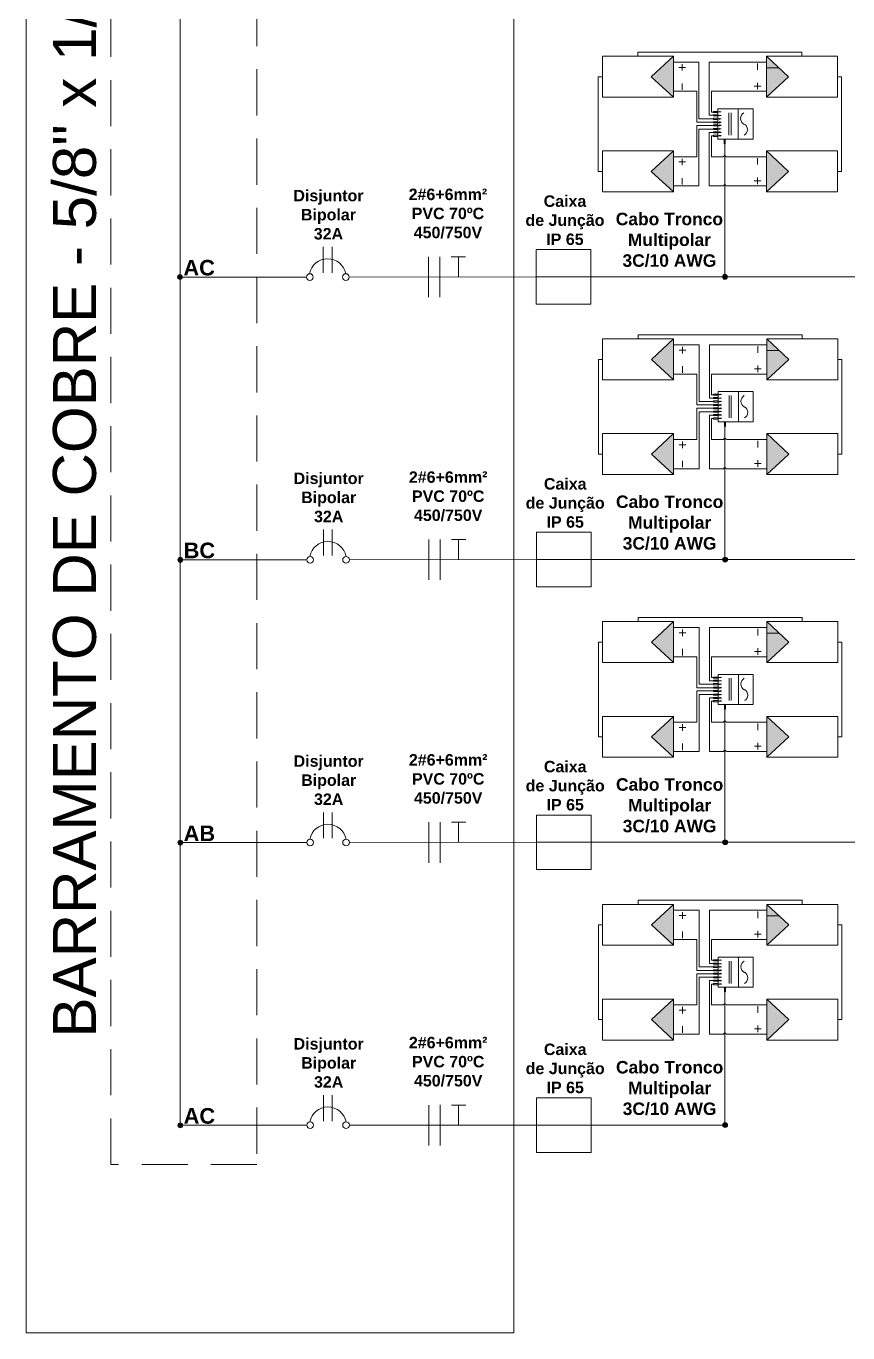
# Model space of a CAD drawing. Header units: millimetres. Extents: x 3949 to 5857, y -2081 to -943.
# Drawn here: x 5318.8 to 5352.8, y -1982.6 to -1928.6 of the extents above; entities that cross this region are included whole.
import ezdxf

# ---------------------------------------------------------------- set-up
doc = ezdxf.new("R2010")
doc.units = ezdxf.units.MM
doc.linetypes.add('DASHED2', pattern=[9.525, 6.35, -3.175])
doc.layers.add('DESENHO', color=7, linetype='Continuous', lineweight=0)
doc.styles.add('Annotative', font='arial.ttf')
doc.styles.add('PDF Arial', font='arial.ttf')
doc.styles.get("Standard").update_dxf_attribs({"font": 'arial.ttf'})

msp = doc.modelspace()

# ---------------------------------------------------------------- hatches: boundary and pattern name
at = {"layer": 'DESENHO', "lineweight": 0}
h = msp.add_hatch(color=7, dxfattribs=at)
h.dxf.hatch_style = 1
h.paths.add_polyline_path([(5344.644, -1930.724), (5345.559, -1931.568), (5345.559, -1929.879)])
h = msp.add_hatch(dxfattribs=at)
h.set_pattern_fill('ANGLE', scale=1.5, angle=180)
h.set_pattern_definition([(180, (9997.844, 877.607), (-4e-15, -10.4775), [7.62, -2.8575]), (270, (9997.844, 877.607), (10.4775, -4e-15), [7.62, -2.8575])])
h.paths.add_polyline_path([(5349.402, -1929.879), (5349.402, -1931.568), (5350.317, -1930.724)])
h = msp.add_hatch(color=7, dxfattribs=at)
h.dxf.hatch_style = 1
h.paths.add_polyline_path([(5350.317, -1930.724), (5349.402, -1929.879), (5349.402, -1931.568)])
h = msp.add_hatch(color=7, dxfattribs=at)
h.dxf.hatch_style = 1
h.paths.add_polyline_path([(5344.644, -1934.633), (5345.559, -1933.788), (5345.559, -1935.477)])
h = msp.add_hatch(color=7, dxfattribs=at)
h.dxf.hatch_style = 1
h.paths.add_polyline_path([(5350.317, -1934.633), (5349.402, -1935.477), (5349.402, -1933.788)])
h = msp.add_hatch(color=5, dxfattribs=at)
h.dxf.hatch_style = 1
h.paths.add_polyline_path([(5325.28, -1938.998, 1), (5325.081, -1938.998, 1)])
h = msp.add_hatch(color=5, dxfattribs=at)
h.dxf.hatch_style = 1
h.paths.add_polyline_path([(5347.786, -1938.987, 1), (5347.588, -1938.987, 1)])
h = msp.add_hatch(color=7, dxfattribs=at)
h.dxf.hatch_style = 1
h.paths.add_polyline_path([(5344.654, -1942.395), (5345.569, -1943.24), (5345.569, -1941.551)])
h = msp.add_hatch(dxfattribs=at)
h.set_pattern_fill('ANGLE', scale=1.5, angle=180)
h.set_pattern_definition([(180, (9997.854, 865.935), (-4e-15, -10.4775), [7.62, -2.8575]), (270, (9997.854, 865.935), (10.4775, -4e-15), [7.62, -2.8575])])
h.paths.add_polyline_path([(5349.412, -1941.551), (5349.412, -1943.24), (5350.328, -1942.395)])
h = msp.add_hatch(color=7, dxfattribs=at)
h.dxf.hatch_style = 1
h.paths.add_polyline_path([(5350.328, -1942.395), (5349.412, -1941.551), (5349.412, -1943.24)])
h = msp.add_hatch(color=7, dxfattribs=at)
h.dxf.hatch_style = 1
h.paths.add_polyline_path([(5344.654, -1946.304), (5345.569, -1945.459), (5345.569, -1947.149)])
h = msp.add_hatch(color=7, dxfattribs=at)
h.dxf.hatch_style = 1
h.paths.add_polyline_path([(5350.328, -1946.304), (5349.412, -1947.149), (5349.412, -1945.459)])
h = msp.add_hatch(color=5, dxfattribs=at)
h.dxf.hatch_style = 1
h.paths.add_polyline_path([(5325.29, -1950.67, 1), (5325.091, -1950.67, 1)])
h = msp.add_hatch(color=5, dxfattribs=at)
h.dxf.hatch_style = 1
h.paths.add_polyline_path([(5347.797, -1950.659, 1), (5347.598, -1950.659, 1)])
h = msp.add_hatch(color=7, dxfattribs=at)
h.dxf.hatch_style = 1
h.paths.add_polyline_path([(5344.654, -1954.067), (5345.569, -1954.912), (5345.569, -1953.222)])
h = msp.add_hatch(dxfattribs=at)
h.set_pattern_fill('ANGLE', scale=1.5, angle=180)
h.set_pattern_definition([(180, (9997.854, 854.264), (-4e-15, -10.4775), [7.62, -2.8575]), (270, (9997.854, 854.264), (10.4775, -4e-15), [7.62, -2.8575])])
h.paths.add_polyline_path([(5349.412, -1953.222), (5349.412, -1954.912), (5350.328, -1954.067)])
h = msp.add_hatch(color=7, dxfattribs=at)
h.dxf.hatch_style = 1
h.paths.add_polyline_path([(5350.328, -1954.067), (5349.412, -1953.222), (5349.412, -1954.912)])
h = msp.add_hatch(color=7, dxfattribs=at)
h.dxf.hatch_style = 1
h.paths.add_polyline_path([(5344.654, -1957.976), (5345.569, -1957.131), (5345.569, -1958.821)])
h = msp.add_hatch(color=7, dxfattribs=at)
h.dxf.hatch_style = 1
h.paths.add_polyline_path([(5350.328, -1957.976), (5349.412, -1958.821), (5349.412, -1957.131)])
h = msp.add_hatch(color=5, dxfattribs=at)
h.dxf.hatch_style = 1
h.paths.add_polyline_path([(5325.29, -1962.342, 1), (5325.091, -1962.342, 1)])
h = msp.add_hatch(color=5, dxfattribs=at)
h.dxf.hatch_style = 1
h.paths.add_polyline_path([(5347.797, -1962.33, 1), (5347.598, -1962.33, 1)])
h = msp.add_hatch(color=7, dxfattribs=at)
h.dxf.hatch_style = 1
h.paths.add_polyline_path([(5344.654, -1965.739), (5345.569, -1966.583), (5345.569, -1964.894)])
h = msp.add_hatch(dxfattribs=at)
h.set_pattern_fill('ANGLE', scale=1.5, angle=180)
h.set_pattern_definition([(180, (9997.854, 842.592), (-4e-15, -10.4775), [7.62, -2.8575]), (270, (9997.854, 842.592), (10.4775, -4e-15), [7.62, -2.8575])])
h.paths.add_polyline_path([(5349.412, -1964.894), (5349.412, -1966.583), (5350.328, -1965.739)])
h = msp.add_hatch(color=7, dxfattribs=at)
h.dxf.hatch_style = 1
h.paths.add_polyline_path([(5350.328, -1965.739), (5349.412, -1964.894), (5349.412, -1966.583)])
h = msp.add_hatch(color=7, dxfattribs=at)
h.dxf.hatch_style = 1
h.paths.add_polyline_path([(5344.654, -1969.648), (5345.569, -1968.803), (5345.569, -1970.492)])
h = msp.add_hatch(color=7, dxfattribs=at)
h.dxf.hatch_style = 1
h.paths.add_polyline_path([(5350.328, -1969.648), (5349.412, -1970.492), (5349.412, -1968.803)])
h = msp.add_hatch(color=5, dxfattribs=at)
h.dxf.hatch_style = 1
h.paths.add_polyline_path([(5325.29, -1974.013, 1), (5325.091, -1974.013, 1)])
h = msp.add_hatch(color=5, dxfattribs=at)
h.dxf.hatch_style = 1
h.paths.add_polyline_path([(5347.797, -1974.002, 1), (5347.598, -1974.002, 1)])

# ---------------------------------------------------------------- linework, layer by layer
at = {"layer": 'DESENHO', "color": 30, "true_color": 0xf26722}
msp.add_line((5325.18, -1908.292), (5325.191, -1974.013), dxfattribs=at)
at = {"layer": 'DESENHO', "color": 3, "lineweight": 0}
for p, q in [((5350.869, -1929.707), (5344.092, -1929.707)), ((5344.092, -1929.707), (5344.092, -1929.879)), ((5350.869, -1929.879), (5350.869, -1929.707)), ((5342.626, -1930.724), (5342.454, -1930.724)), ((5342.454, -1930.724), (5342.454, -1934.633)), ((5352.507, -1930.724), (5352.335, -1930.724)), ((5352.507, -1934.633), (5352.507, -1930.724)), ((5342.454, -1934.633), (5342.626, -1934.633)), ((5352.335, -1934.633), (5352.507, -1934.633)), ((5350.879, -1941.379), (5344.103, -1941.379)), ((5344.103, -1941.379), (5344.103, -1941.551)), ((5350.879, -1941.551), (5350.879, -1941.379)), ((5342.636, -1942.395), (5342.464, -1942.395)), ((5342.464, -1942.395), (5342.464, -1946.304)), ((5352.517, -1942.395), (5352.346, -1942.395)), ((5352.517, -1946.304), (5352.517, -1942.395)), ((5342.464, -1946.304), (5342.636, -1946.304)), ((5352.346, -1946.304), (5352.517, -1946.304)), ((5350.879, -1953.051), (5344.103, -1953.051)), ((5344.103, -1953.051), (5344.103, -1953.222)), ((5350.879, -1953.222), (5350.879, -1953.051)), ((5342.636, -1954.067), (5342.464, -1954.067)), ((5342.464, -1954.067), (5342.464, -1957.976)), ((5352.517, -1954.067), (5352.346, -1954.067)), ((5352.517, -1957.976), (5352.517, -1954.067)), ((5342.464, -1957.976), (5342.636, -1957.976)), ((5352.346, -1957.976), (5352.517, -1957.976)), ((5350.879, -1964.722), (5344.103, -1964.722)), ((5344.103, -1964.722), (5344.103, -1964.894)), ((5350.879, -1964.894), (5350.879, -1964.722)), ((5342.636, -1965.739), (5342.464, -1965.739)), ((5342.464, -1965.739), (5342.464, -1969.648)), ((5352.517, -1965.739), (5352.346, -1965.739)), ((5352.517, -1969.648), (5352.517, -1965.739)), ((5342.464, -1969.648), (5342.636, -1969.648)), ((5352.346, -1969.648), (5352.517, -1969.648))]:
    msp.add_line(p, q, dxfattribs=at)
at = {"layer": 'DESENHO', "color": 7, "lineweight": 0}
for p, q in [((5349.402, -1930.702), (5349.402, -1929.877)), ((5345.559, -1930.745), (5345.559, -1931.571)), ((5345.559, -1934.611), (5345.559, -1933.786)), ((5349.402, -1934.654), (5349.402, -1935.479)), ((5349.412, -1942.374), (5349.412, -1941.549)), ((5345.569, -1942.417), (5345.569, -1943.242)), ((5345.569, -1946.283), (5345.569, -1945.457)), ((5349.412, -1946.326), (5349.412, -1947.151)), ((5349.412, -1954.046), (5349.412, -1953.22)), ((5345.569, -1954.088), (5345.569, -1954.914)), ((5345.569, -1957.955), (5345.569, -1957.129)), ((5349.412, -1957.997), (5349.412, -1958.823)), ((5349.412, -1965.717), (5349.412, -1964.892)), ((5345.569, -1965.76), (5345.569, -1966.586)), ((5345.569, -1969.626), (5345.569, -1968.801)), ((5349.412, -1969.669), (5349.412, -1970.494))]:
    msp.add_line(p, q, dxfattribs=at)
at = {"layer": 'DESENHO', "color": 5, "lineweight": 0}
for p, q in [((5345.559, -1930.12), (5346.614, -1930.12)), ((5346.614, -1930.12), (5346.614, -1932.462)), ((5347.034, -1932.319), (5347.034, -1930.12)), ((5347.034, -1930.12), (5349.402, -1930.12)), ((5346.52, -1931.327), (5345.559, -1931.327)), ((5346.52, -1932.604), (5346.52, -1931.327)), ((5349.402, -1931.327), (5347.129, -1931.327)), ((5347.129, -1931.327), (5347.129, -1932.184)), ((5347.129, -1932.184), (5347.21, -1932.184)), ((5347.21, -1932.604), (5346.52, -1932.604)), ((5347.21, -1932.739), (5346.52, -1932.739)), ((5346.52, -1932.739), (5346.52, -1934.029)), ((5346.614, -1932.462), (5347.21, -1932.462)), ((5347.21, -1932.319), (5347.034, -1932.319)), ((5346.614, -1932.888), (5347.21, -1932.888)), ((5346.614, -1935.236), (5346.614, -1932.888)), ((5347.21, -1933.023), (5347.034, -1933.023)), ((5347.034, -1933.023), (5347.034, -1935.236)), ((5347.129, -1934.029), (5347.129, -1933.165)), ((5347.129, -1933.165), (5347.21, -1933.165)), ((5347.677, -1933.49), (5347.677, -1938.987)), ((5346.52, -1934.029), (5345.559, -1934.029)), ((5347.623, -1934.029), (5347.129, -1934.029)), ((5349.402, -1934.029), (5347.731, -1934.029)), ((5345.559, -1935.236), (5346.614, -1935.236)), ((5347.034, -1935.236), (5347.623, -1935.236)), ((5347.731, -1935.236), (5349.402, -1935.236)), ((5325.18, -1938.998), (5330.403, -1938.996)), ((5332.163, -1938.994), (5339.895, -1938.988)), ((5339.905, -1938.987), (5347.588, -1938.987)), ((5347.588, -1938.987), (5368.432, -1938.987)), ((5345.569, -1941.792), (5346.625, -1941.792)), ((5346.625, -1941.792), (5346.625, -1944.133)), ((5347.044, -1943.991), (5347.044, -1941.792)), ((5347.044, -1941.792), (5349.412, -1941.792)), ((5346.53, -1942.999), (5345.569, -1942.999)), ((5346.53, -1944.275), (5346.53, -1942.999)), ((5349.412, -1942.999), (5347.139, -1942.999)), ((5347.139, -1942.999), (5347.139, -1943.856)), ((5347.22, -1943.991), (5347.044, -1943.991)), ((5347.139, -1943.856), (5347.22, -1943.856)), ((5347.22, -1944.275), (5346.53, -1944.275)), ((5347.22, -1944.411), (5346.53, -1944.411)), ((5346.53, -1944.411), (5346.53, -1945.701)), ((5346.625, -1944.133), (5347.22, -1944.133)), ((5346.625, -1944.56), (5347.22, -1944.56)), ((5346.625, -1946.907), (5346.625, -1944.56)), ((5347.22, -1944.695), (5347.044, -1944.695)), ((5347.044, -1944.695), (5347.044, -1946.907)), ((5347.139, -1945.701), (5347.139, -1944.837)), ((5347.139, -1944.837), (5347.22, -1944.837)), ((5347.687, -1945.162), (5347.687, -1950.659)), ((5346.53, -1945.701), (5345.569, -1945.701)), ((5347.633, -1945.701), (5347.139, -1945.701)), ((5349.412, -1945.701), (5347.741, -1945.701)), ((5345.569, -1946.907), (5346.625, -1946.907)), ((5347.044, -1946.907), (5347.633, -1946.907)), ((5347.741, -1946.907), (5349.412, -1946.907)), ((5325.191, -1950.67), (5330.413, -1950.668)), ((5332.173, -1950.666), (5339.905, -1950.659)), ((5339.916, -1950.659), (5347.598, -1950.659)), ((5347.598, -1950.659), (5368.442, -1950.659)), ((5345.569, -1953.464), (5346.625, -1953.464)), ((5346.625, -1953.464), (5346.625, -1955.805)), ((5347.044, -1955.663), (5347.044, -1953.464)), ((5347.044, -1953.464), (5349.412, -1953.464)), ((5346.53, -1954.67), (5345.569, -1954.67)), ((5346.53, -1955.947), (5346.53, -1954.67)), ((5349.412, -1954.67), (5347.139, -1954.67)), ((5347.139, -1954.67), (5347.139, -1955.528)), ((5347.22, -1955.947), (5346.53, -1955.947)), ((5346.625, -1955.805), (5347.22, -1955.805)), ((5347.22, -1955.663), (5347.044, -1955.663)), ((5347.139, -1955.528), (5347.22, -1955.528)), ((5347.22, -1956.082), (5346.53, -1956.082)), ((5346.53, -1956.082), (5346.53, -1957.373)), ((5346.625, -1956.231), (5347.22, -1956.231)), ((5346.625, -1958.579), (5346.625, -1956.231)), ((5347.22, -1956.367), (5347.044, -1956.367)), ((5347.044, -1956.367), (5347.044, -1958.579)), ((5347.139, -1957.373), (5347.139, -1956.509)), ((5347.139, -1956.509), (5347.22, -1956.509)), ((5347.687, -1956.833), (5347.687, -1962.33)), ((5346.53, -1957.373), (5345.569, -1957.373)), ((5347.633, -1957.373), (5347.139, -1957.373)), ((5349.412, -1957.373), (5347.741, -1957.373)), ((5345.569, -1958.579), (5346.625, -1958.579)), ((5347.044, -1958.579), (5347.633, -1958.579)), ((5347.741, -1958.579), (5349.412, -1958.579)), ((5325.191, -1962.342), (5330.413, -1962.339)), ((5332.173, -1962.338), (5339.905, -1962.331)), ((5339.916, -1962.33), (5347.598, -1962.33)), ((5347.598, -1962.33), (5368.442, -1962.33)), ((5345.569, -1965.135), (5346.625, -1965.135)), ((5346.625, -1965.135), (5346.625, -1967.477)), ((5347.044, -1967.335), (5347.044, -1965.135)), ((5347.044, -1965.135), (5349.412, -1965.135)), ((5346.53, -1966.342), (5345.569, -1966.342)), ((5346.53, -1967.619), (5346.53, -1966.342)), ((5349.412, -1966.342), (5347.139, -1966.342)), ((5347.139, -1966.342), (5347.139, -1967.199)), ((5347.139, -1967.199), (5347.22, -1967.199)), ((5347.22, -1967.619), (5346.53, -1967.619)), ((5347.22, -1967.754), (5346.53, -1967.754)), ((5346.53, -1967.754), (5346.53, -1969.044)), ((5346.625, -1967.477), (5347.22, -1967.477)), ((5347.22, -1967.335), (5347.044, -1967.335)), ((5346.625, -1967.903), (5347.22, -1967.903)), ((5346.625, -1970.251), (5346.625, -1967.903)), ((5347.22, -1968.038), (5347.044, -1968.038)), ((5347.044, -1968.038), (5347.044, -1970.251)), ((5347.139, -1969.044), (5347.139, -1968.18)), ((5347.139, -1968.18), (5347.22, -1968.18)), ((5347.687, -1968.505), (5347.687, -1974.002)), ((5346.53, -1969.044), (5345.569, -1969.044)), ((5347.633, -1969.044), (5347.139, -1969.044)), ((5349.412, -1969.044), (5347.741, -1969.044)), ((5345.569, -1970.251), (5346.625, -1970.251)), ((5347.044, -1970.251), (5347.633, -1970.251)), ((5347.741, -1970.251), (5349.412, -1970.251)), ((5325.191, -1974.013), (5330.413, -1974.011)), ((5332.173, -1974.009), (5339.905, -1974.003)), ((5339.916, -1974.002), (5347.598, -1974.002)), ((5347.598, -1974.002), (5347.797, -1974.002))]:
    msp.add_line(p, q, dxfattribs=at)
at = {"layer": 'DESENHO', "lineweight": 0}
for p, q in [((5335.441, -1939.829), (5335.441, -1938.16)), ((5335.915, -1939.828), (5335.915, -1938.159)), ((5336.379, -1938.16), (5336.676, -1938.16)), ((5336.676, -1938.994), (5336.676, -1938.16)), ((5336.676, -1938.16), (5336.973, -1938.16)), ((5335.451, -1951.5), (5335.451, -1949.832)), ((5335.926, -1951.5), (5335.926, -1949.831)), ((5336.39, -1949.832), (5336.686, -1949.832)), ((5336.686, -1950.666), (5336.686, -1949.832)), ((5336.686, -1949.832), (5336.983, -1949.832)), ((5335.451, -1963.172), (5335.451, -1961.503)), ((5335.926, -1963.171), (5335.926, -1961.502)), ((5336.39, -1961.503), (5336.686, -1961.503)), ((5336.686, -1962.338), (5336.686, -1961.503)), ((5336.686, -1961.503), (5336.983, -1961.503)), ((5335.451, -1974.844), (5335.451, -1973.175)), ((5335.926, -1974.843), (5335.926, -1973.174)), ((5336.39, -1973.175), (5336.686, -1973.175)), ((5336.686, -1974.009), (5336.686, -1973.175)), ((5336.686, -1973.175), (5336.983, -1973.175))]:
    msp.add_line(p, q, dxfattribs=at)
for points in [[(5338.962, -1982.581), (5318.821, -1982.581), (5318.821, -1905.76), (5338.962, -1905.76)], [(5342.626, -1929.879), (5345.559, -1929.879), (5345.559, -1931.568), (5342.626, -1931.568)], [(5352.335, -1931.568), (5349.402, -1931.568), (5349.402, -1929.879), (5352.335, -1929.879)], [(5342.626, -1935.477), (5345.559, -1935.477), (5345.559, -1933.788), (5342.626, -1933.788)], [(5352.335, -1933.788), (5349.402, -1933.788), (5349.402, -1935.477), (5352.335, -1935.477)], [(5339.895, -1937.86), (5342.15, -1937.86), (5342.15, -1940.115), (5339.895, -1940.115)], [(5342.636, -1941.551), (5345.569, -1941.551), (5345.569, -1943.24), (5342.636, -1943.24)], [(5352.346, -1943.24), (5349.412, -1943.24), (5349.412, -1941.551), (5352.346, -1941.551)], [(5342.636, -1947.149), (5345.569, -1947.149), (5345.569, -1945.459), (5342.636, -1945.459)], [(5352.346, -1945.459), (5349.412, -1945.459), (5349.412, -1947.149), (5352.346, -1947.149)], [(5339.905, -1949.531), (5342.16, -1949.531), (5342.16, -1951.786), (5339.905, -1951.786)], [(5342.636, -1953.222), (5345.569, -1953.222), (5345.569, -1954.912), (5342.636, -1954.912)], [(5352.346, -1954.912), (5349.412, -1954.912), (5349.412, -1953.222), (5352.346, -1953.222)], [(5342.636, -1958.821), (5345.569, -1958.821), (5345.569, -1957.131), (5342.636, -1957.131)], [(5352.346, -1957.131), (5349.412, -1957.131), (5349.412, -1958.821), (5352.346, -1958.821)], [(5339.905, -1961.203), (5342.16, -1961.203), (5342.16, -1963.458), (5339.905, -1963.458)], [(5342.636, -1964.894), (5345.569, -1964.894), (5345.569, -1966.583), (5342.636, -1966.583)], [(5352.346, -1966.583), (5349.412, -1966.583), (5349.412, -1964.894), (5352.346, -1964.894)], [(5342.636, -1970.492), (5345.569, -1970.492), (5345.569, -1968.803), (5342.636, -1968.803)], [(5352.346, -1968.803), (5349.412, -1968.803), (5349.412, -1970.492), (5352.346, -1970.492)], [(5339.905, -1972.875), (5342.16, -1972.875), (5342.16, -1975.13), (5339.905, -1975.13)]]:
    msp.add_lwpolyline(points, close=True, dxfattribs=at)
at = {"layer": 'DESENHO', "color": 30, "linetype": 'DASHED2', "ltscale": 0.3, "true_color": 0xf26722}
msp.add_lwpolyline([(5322.324, -1913.275), (5328.357, -1913.275), (5328.357, -1975.632), (5322.324, -1975.632)], close=True, dxfattribs=at)
at = {"layer": 'DESENHO', "color": 18, "lineweight": 0, "true_color": 0x000000}
for points in [[(5345.559, -1929.879), (5344.644, -1930.724), (5345.559, -1931.568)], [(5349.402, -1931.568), (5350.317, -1930.724), (5349.402, -1929.879)], [(5345.559, -1935.477), (5344.644, -1934.633), (5345.559, -1933.788)], [(5349.402, -1933.788), (5350.317, -1934.633), (5349.402, -1935.477)], [(5345.569, -1941.551), (5344.654, -1942.395), (5345.569, -1943.24)], [(5349.412, -1943.24), (5350.328, -1942.395), (5349.412, -1941.551)], [(5345.569, -1947.149), (5344.654, -1946.304), (5345.569, -1945.459)], [(5349.412, -1945.459), (5350.328, -1946.304), (5349.412, -1947.149)], [(5345.569, -1953.222), (5344.654, -1954.067), (5345.569, -1954.912)], [(5349.412, -1954.912), (5350.328, -1954.067), (5349.412, -1953.222)], [(5345.569, -1958.821), (5344.654, -1957.976), (5345.569, -1957.131)], [(5349.412, -1957.131), (5350.328, -1957.976), (5349.412, -1958.821)], [(5345.569, -1964.894), (5344.654, -1965.739), (5345.569, -1966.583)], [(5349.412, -1966.583), (5350.328, -1965.739), (5349.412, -1964.894)], [(5345.569, -1970.492), (5344.654, -1969.648), (5345.569, -1968.803)], [(5349.412, -1968.803), (5350.328, -1969.648), (5349.412, -1970.492)]]:
    msp.add_lwpolyline(points, dxfattribs=at)
at = {"layer": 'DESENHO', "color": 7, "lineweight": 0}
for points in [[(5346.06, -1930.339), (5345.789, -1930.339)], [(5345.924, -1930.204), (5345.924, -1930.474)], [(5349.037, -1930.447), (5349.037, -1930.177)], [(5345.924, -1931.002), (5345.924, -1931.273)], [(5348.901, -1931.11), (5349.172, -1931.11)], [(5349.037, -1931.246), (5349.037, -1930.975)], [(5347.467, -1932.191), (5347.467, -1932.164), (5347.48, -1932.177), (5347.453, -1932.177), (5347.426, -1932.177)], [(5347.44, -1932.164), (5347.44, -1932.191)], [(5347.508, -1932.191), (5347.508, -1932.164), (5347.494, -1932.191), (5347.494, -1932.164)], [(5347.521, -1932.164), (5347.521, -1932.191)], [(5347.846, -1932.218), (5347.846, -1933.138)], [(5347.941, -1932.218), (5347.941, -1933.138)], [(5348.238, -1933.301), (5348.238, -1932.056)], [(5347.467, -1932.34), (5347.467, -1932.313), (5347.48, -1932.326), (5347.453, -1932.326), (5347.426, -1932.326)], [(5347.453, -1932.462), (5347.426, -1932.462)], [(5347.453, -1932.61), (5347.426, -1932.61)], [(5347.453, -1932.746), (5347.426, -1932.746)], [(5347.44, -1932.448), (5347.44, -1932.475)], [(5347.44, -1932.732), (5347.44, -1932.759)], [(5347.48, -1932.448), (5347.467, -1932.448), (5347.467, -1932.462), (5347.453, -1932.462), (5347.467, -1932.475), (5347.48, -1932.475)], [(5347.48, -1932.583), (5347.467, -1932.583), (5347.467, -1932.597), (5347.453, -1932.61), (5347.467, -1932.624), (5347.48, -1932.624), (5347.48, -1932.61)], [(5347.48, -1932.732), (5347.467, -1932.719), (5347.467, -1932.732), (5347.467, -1932.746), (5347.48, -1932.759), (5347.453, -1932.759)], [(5347.508, -1932.34), (5347.508, -1932.313), (5347.494, -1932.34), (5347.494, -1932.313)], [(5347.508, -1932.475), (5347.508, -1932.448), (5347.494, -1932.475), (5347.494, -1932.448)], [(5347.508, -1932.624), (5347.508, -1932.583), (5347.494, -1932.624), (5347.494, -1932.583)], [(5347.508, -1932.759), (5347.508, -1932.719), (5347.494, -1932.759), (5347.494, -1932.719)], [(5347.521, -1932.313), (5347.521, -1932.34)], [(5347.521, -1932.448), (5347.521, -1932.475)], [(5347.521, -1932.583), (5347.521, -1932.624)], [(5347.521, -1932.719), (5347.521, -1932.759)], [(5347.453, -1932.881), (5347.426, -1932.881)], [(5347.453, -1933.03), (5347.426, -1933.03)], [(5347.453, -1933.165), (5347.426, -1933.165)], [(5347.44, -1933.003), (5347.44, -1933.043)], [(5347.48, -1932.868), (5347.467, -1932.868), (5347.467, -1932.881), (5347.48, -1932.895), (5347.453, -1932.895)], [(5347.48, -1933.003), (5347.467, -1933.003), (5347.467, -1933.043)], [(5347.48, -1933.152), (5347.467, -1933.152), (5347.467, -1933.138), (5347.467, -1933.179)], [(5347.508, -1932.895), (5347.508, -1932.868), (5347.494, -1932.895), (5347.494, -1932.868)], [(5347.508, -1933.043), (5347.508, -1933.003), (5347.494, -1933.043), (5347.494, -1933.003)], [(5347.508, -1933.179), (5347.508, -1933.138), (5347.494, -1933.179), (5347.494, -1933.138)], [(5347.521, -1932.868), (5347.521, -1932.895)], [(5347.521, -1933.003), (5347.521, -1933.043)], [(5347.521, -1933.138), (5347.521, -1933.179)], [(5346.06, -1934.246), (5345.789, -1934.246)], [(5345.924, -1934.11), (5345.924, -1934.381)], [(5349.037, -1934.356), (5349.037, -1934.085)], [(5345.924, -1934.909), (5345.924, -1935.18)], [(5349.037, -1935.155), (5349.037, -1934.884)], [(5331.096, -1937.751), (5331.096, -1938.821)], [(5331.458, -1937.751), (5331.458, -1938.821)], [(5345.935, -1941.875), (5345.935, -1942.146)], [(5349.047, -1942.119), (5349.047, -1941.848)], [(5346.07, -1942.011), (5345.799, -1942.011)], [(5345.935, -1942.674), (5345.935, -1942.944)], [(5348.912, -1942.782), (5349.182, -1942.782)], [(5349.047, -1942.917), (5349.047, -1942.647)], [(5347.477, -1943.863), (5347.477, -1943.836), (5347.491, -1943.849), (5347.464, -1943.849), (5347.437, -1943.849)], [(5347.477, -1944.011), (5347.477, -1943.984), (5347.491, -1943.998), (5347.464, -1943.998), (5347.437, -1943.998)], [(5347.45, -1943.836), (5347.45, -1943.863)], [(5347.518, -1943.863), (5347.518, -1943.836), (5347.504, -1943.863), (5347.504, -1943.836)], [(5347.518, -1944.011), (5347.518, -1943.984), (5347.504, -1944.011), (5347.504, -1943.984)], [(5347.531, -1943.836), (5347.531, -1943.863)], [(5347.531, -1943.984), (5347.531, -1944.011)], [(5347.856, -1943.89), (5347.856, -1944.81)], [(5347.951, -1943.89), (5347.951, -1944.81)], [(5348.249, -1944.972), (5348.249, -1943.727)], [(5347.464, -1944.133), (5347.437, -1944.133)], [(5347.464, -1944.282), (5347.437, -1944.282)], [(5347.464, -1944.417), (5347.437, -1944.417)], [(5347.464, -1944.553), (5347.437, -1944.553)], [(5347.45, -1944.12), (5347.45, -1944.147)], [(5347.45, -1944.404), (5347.45, -1944.431)], [(5347.491, -1944.12), (5347.477, -1944.12), (5347.477, -1944.133), (5347.464, -1944.133), (5347.477, -1944.147), (5347.491, -1944.147)], [(5347.491, -1944.255), (5347.477, -1944.255), (5347.477, -1944.269), (5347.464, -1944.282), (5347.477, -1944.296), (5347.491, -1944.296), (5347.491, -1944.282)], [(5347.491, -1944.404), (5347.477, -1944.39), (5347.477, -1944.404), (5347.477, -1944.417), (5347.491, -1944.431), (5347.464, -1944.431)], [(5347.491, -1944.539), (5347.477, -1944.539), (5347.477, -1944.553), (5347.491, -1944.566), (5347.464, -1944.566)], [(5347.518, -1944.147), (5347.518, -1944.12), (5347.504, -1944.147), (5347.504, -1944.12)], [(5347.518, -1944.296), (5347.518, -1944.255), (5347.504, -1944.296), (5347.504, -1944.255)], [(5347.518, -1944.431), (5347.518, -1944.39), (5347.504, -1944.431), (5347.504, -1944.39)], [(5347.518, -1944.566), (5347.518, -1944.539), (5347.504, -1944.566), (5347.504, -1944.539)], [(5347.531, -1944.12), (5347.531, -1944.147)], [(5347.531, -1944.255), (5347.531, -1944.296)], [(5347.531, -1944.39), (5347.531, -1944.431)], [(5347.531, -1944.539), (5347.531, -1944.566)], [(5347.464, -1944.702), (5347.437, -1944.702)], [(5347.464, -1944.837), (5347.437, -1944.837)], [(5347.45, -1944.675), (5347.45, -1944.715)], [(5347.491, -1944.675), (5347.477, -1944.675), (5347.477, -1944.715)], [(5347.491, -1944.823), (5347.477, -1944.823), (5347.477, -1944.81), (5347.477, -1944.85)], [(5347.518, -1944.715), (5347.518, -1944.675), (5347.504, -1944.715), (5347.504, -1944.675)], [(5347.518, -1944.85), (5347.518, -1944.81), (5347.504, -1944.85), (5347.504, -1944.81)], [(5347.531, -1944.675), (5347.531, -1944.715)], [(5347.531, -1944.81), (5347.531, -1944.85)], [(5346.07, -1945.917), (5345.799, -1945.917)], [(5345.935, -1945.782), (5345.935, -1946.053)], [(5349.047, -1946.028), (5349.047, -1945.757)], [(5345.935, -1946.581), (5345.935, -1946.851)], [(5349.047, -1946.826), (5349.047, -1946.556)], [(5331.107, -1949.422), (5331.107, -1950.493)], [(5331.469, -1949.422), (5331.469, -1950.493)], [(5346.07, -1953.682), (5345.799, -1953.682)], [(5345.935, -1953.547), (5345.935, -1953.818)], [(5349.047, -1953.791), (5349.047, -1953.52)], [(5345.935, -1954.346), (5345.935, -1954.616)], [(5349.047, -1954.589), (5349.047, -1954.318)], [(5348.912, -1954.454), (5349.182, -1954.454)], [(5348.249, -1956.644), (5348.249, -1955.399)], [(5347.477, -1955.534), (5347.477, -1955.507), (5347.491, -1955.521), (5347.464, -1955.521), (5347.437, -1955.521)], [(5347.477, -1955.683), (5347.477, -1955.656), (5347.491, -1955.67), (5347.464, -1955.67), (5347.437, -1955.67)], [(5347.464, -1955.805), (5347.437, -1955.805)], [(5347.464, -1955.954), (5347.437, -1955.954)], [(5347.45, -1955.507), (5347.45, -1955.534)], [(5347.45, -1955.791), (5347.45, -1955.818)], [(5347.491, -1955.791), (5347.477, -1955.791), (5347.477, -1955.805), (5347.464, -1955.805), (5347.477, -1955.818), (5347.491, -1955.818)], [(5347.491, -1955.927), (5347.477, -1955.927), (5347.477, -1955.94), (5347.464, -1955.954), (5347.477, -1955.967), (5347.491, -1955.967), (5347.491, -1955.954)], [(5347.518, -1955.534), (5347.518, -1955.507), (5347.504, -1955.534), (5347.504, -1955.507)], [(5347.518, -1955.683), (5347.518, -1955.656), (5347.504, -1955.683), (5347.504, -1955.656)], [(5347.518, -1955.818), (5347.518, -1955.791), (5347.504, -1955.818), (5347.504, -1955.791)], [(5347.518, -1955.967), (5347.518, -1955.927), (5347.504, -1955.967), (5347.504, -1955.927)], [(5347.531, -1955.507), (5347.531, -1955.534)], [(5347.531, -1955.656), (5347.531, -1955.683)], [(5347.531, -1955.791), (5347.531, -1955.818)], [(5347.531, -1955.927), (5347.531, -1955.967)], [(5347.856, -1955.561), (5347.856, -1956.482)], [(5347.951, -1955.561), (5347.951, -1956.482)], [(5347.464, -1956.089), (5347.437, -1956.089)], [(5347.464, -1956.224), (5347.437, -1956.224)], [(5347.464, -1956.373), (5347.437, -1956.373)], [(5347.464, -1956.509), (5347.437, -1956.509)], [(5347.45, -1956.076), (5347.45, -1956.103)], [(5347.45, -1956.346), (5347.45, -1956.387)], [(5347.491, -1956.076), (5347.477, -1956.062), (5347.477, -1956.076), (5347.477, -1956.089), (5347.491, -1956.103), (5347.464, -1956.103)], [(5347.491, -1956.211), (5347.477, -1956.211), (5347.477, -1956.224), (5347.491, -1956.238), (5347.464, -1956.238)], [(5347.491, -1956.346), (5347.477, -1956.346), (5347.477, -1956.387)], [(5347.491, -1956.495), (5347.477, -1956.495), (5347.477, -1956.482), (5347.477, -1956.522)], [(5347.518, -1956.103), (5347.518, -1956.062), (5347.504, -1956.103), (5347.504, -1956.062)], [(5347.518, -1956.238), (5347.518, -1956.211), (5347.504, -1956.238), (5347.504, -1956.211)], [(5347.518, -1956.387), (5347.518, -1956.346), (5347.504, -1956.387), (5347.504, -1956.346)], [(5347.518, -1956.522), (5347.518, -1956.482), (5347.504, -1956.522), (5347.504, -1956.482)], [(5347.531, -1956.062), (5347.531, -1956.103)], [(5347.531, -1956.211), (5347.531, -1956.238)], [(5347.531, -1956.346), (5347.531, -1956.387)], [(5347.531, -1956.482), (5347.531, -1956.522)], [(5345.935, -1957.454), (5345.935, -1957.724)], [(5349.047, -1957.7), (5349.047, -1957.429)], [(5346.07, -1957.589), (5345.799, -1957.589)], [(5345.935, -1958.252), (5345.935, -1958.523)], [(5349.047, -1958.498), (5349.047, -1958.227)], [(5331.107, -1961.094), (5331.107, -1962.164)], [(5331.469, -1961.094), (5331.469, -1962.164)], [(5346.07, -1965.354), (5345.799, -1965.354)], [(5345.935, -1965.219), (5345.935, -1965.489)], [(5349.047, -1965.462), (5349.047, -1965.192)], [(5345.935, -1966.017), (5345.935, -1966.288)], [(5348.912, -1966.125), (5349.182, -1966.125)], [(5349.047, -1966.261), (5349.047, -1965.99)], [(5347.477, -1967.206), (5347.477, -1967.179), (5347.491, -1967.192), (5347.464, -1967.192), (5347.437, -1967.192)], [(5347.45, -1967.179), (5347.45, -1967.206)], [(5347.518, -1967.206), (5347.518, -1967.179), (5347.504, -1967.206), (5347.504, -1967.179)], [(5347.531, -1967.179), (5347.531, -1967.206)], [(5347.856, -1967.233), (5347.856, -1968.153)], [(5347.951, -1967.233), (5347.951, -1968.153)], [(5348.249, -1968.316), (5348.249, -1967.071)], [(5347.477, -1967.355), (5347.477, -1967.328), (5347.491, -1967.341), (5347.464, -1967.341), (5347.437, -1967.341)], [(5347.464, -1967.477), (5347.437, -1967.477)], [(5347.464, -1967.625), (5347.437, -1967.625)], [(5347.464, -1967.761), (5347.437, -1967.761)], [(5347.45, -1967.463), (5347.45, -1967.49)], [(5347.45, -1967.747), (5347.45, -1967.774)], [(5347.491, -1967.463), (5347.477, -1967.463), (5347.477, -1967.477), (5347.464, -1967.477), (5347.477, -1967.49), (5347.491, -1967.49)], [(5347.491, -1967.598), (5347.477, -1967.598), (5347.477, -1967.612), (5347.464, -1967.625), (5347.477, -1967.639), (5347.491, -1967.639), (5347.491, -1967.625)], [(5347.491, -1967.747), (5347.477, -1967.734), (5347.477, -1967.747), (5347.477, -1967.761), (5347.491, -1967.774), (5347.464, -1967.774)], [(5347.518, -1967.355), (5347.518, -1967.328), (5347.504, -1967.355), (5347.504, -1967.328)], [(5347.518, -1967.49), (5347.518, -1967.463), (5347.504, -1967.49), (5347.504, -1967.463)], [(5347.518, -1967.639), (5347.518, -1967.598), (5347.504, -1967.639), (5347.504, -1967.598)], [(5347.518, -1967.774), (5347.518, -1967.734), (5347.504, -1967.774), (5347.504, -1967.734)], [(5347.531, -1967.328), (5347.531, -1967.355)], [(5347.531, -1967.463), (5347.531, -1967.49)], [(5347.531, -1967.598), (5347.531, -1967.639)], [(5347.531, -1967.734), (5347.531, -1967.774)], [(5347.464, -1967.896), (5347.437, -1967.896)], [(5347.464, -1968.045), (5347.437, -1968.045)], [(5347.464, -1968.18), (5347.437, -1968.18)], [(5347.45, -1968.018), (5347.45, -1968.059)], [(5347.491, -1967.883), (5347.477, -1967.883), (5347.477, -1967.896), (5347.491, -1967.91), (5347.464, -1967.91)], [(5347.491, -1968.018), (5347.477, -1968.018), (5347.477, -1968.059)], [(5347.491, -1968.167), (5347.477, -1968.167), (5347.477, -1968.153), (5347.477, -1968.194)], [(5347.518, -1967.91), (5347.518, -1967.883), (5347.504, -1967.91), (5347.504, -1967.883)], [(5347.518, -1968.059), (5347.518, -1968.018), (5347.504, -1968.059), (5347.504, -1968.018)], [(5347.518, -1968.194), (5347.518, -1968.153), (5347.504, -1968.194), (5347.504, -1968.153)], [(5347.531, -1967.883), (5347.531, -1967.91)], [(5347.531, -1968.018), (5347.531, -1968.059)], [(5347.531, -1968.153), (5347.531, -1968.194)], [(5346.07, -1969.261), (5345.799, -1969.261)], [(5345.935, -1969.125), (5345.935, -1969.396)], [(5349.047, -1969.371), (5349.047, -1969.101)], [(5345.935, -1969.924), (5345.935, -1970.195)], [(5349.047, -1970.17), (5349.047, -1969.899)], [(5331.107, -1972.766), (5331.107, -1973.836)], [(5331.469, -1972.766), (5331.469, -1973.836)]]:
    msp.add_lwpolyline(points, dxfattribs=at)
for points in [[(5347.399, -1932.204), (5347.399, -1932.164), (5347.21, -1932.164), (5347.21, -1932.204)], [(5348.847, -1933.301), (5348.847, -1932.056), (5347.399, -1932.056), (5347.399, -1933.301)], [(5347.399, -1932.34), (5347.399, -1932.299), (5347.21, -1932.299), (5347.21, -1932.34)], [(5347.399, -1932.489), (5347.399, -1932.435), (5347.21, -1932.435), (5347.21, -1932.489)], [(5347.399, -1932.624), (5347.399, -1932.583), (5347.21, -1932.583), (5347.21, -1932.624)], [(5347.399, -1932.759), (5347.399, -1932.719), (5347.21, -1932.719), (5347.21, -1932.759)], [(5347.399, -1932.908), (5347.399, -1932.868), (5347.21, -1932.868), (5347.21, -1932.908)], [(5347.399, -1933.043), (5347.399, -1933.003), (5347.21, -1933.003), (5347.21, -1933.043)], [(5347.399, -1933.192), (5347.399, -1933.138), (5347.21, -1933.138), (5347.21, -1933.192)], [(5347.656, -1933.49), (5347.697, -1933.49), (5347.697, -1933.301), (5347.656, -1933.301)], [(5347.41, -1943.876), (5347.41, -1943.836), (5347.22, -1943.836), (5347.22, -1943.876)], [(5347.41, -1944.011), (5347.41, -1943.971), (5347.22, -1943.971), (5347.22, -1944.011)], [(5348.858, -1944.972), (5348.858, -1943.727), (5347.41, -1943.727), (5347.41, -1944.972)], [(5347.41, -1944.16), (5347.41, -1944.106), (5347.22, -1944.106), (5347.22, -1944.16)], [(5347.41, -1944.296), (5347.41, -1944.255), (5347.22, -1944.255), (5347.22, -1944.296)], [(5347.41, -1944.431), (5347.41, -1944.39), (5347.22, -1944.39), (5347.22, -1944.431)], [(5347.41, -1944.58), (5347.41, -1944.539), (5347.22, -1944.539), (5347.22, -1944.58)], [(5347.41, -1944.715), (5347.41, -1944.675), (5347.22, -1944.675), (5347.22, -1944.715)], [(5347.41, -1944.864), (5347.41, -1944.81), (5347.22, -1944.81), (5347.22, -1944.864)], [(5347.667, -1945.162), (5347.707, -1945.162), (5347.707, -1944.972), (5347.667, -1944.972)], [(5348.858, -1956.644), (5348.858, -1955.399), (5347.41, -1955.399), (5347.41, -1956.644)], [(5347.41, -1955.548), (5347.41, -1955.507), (5347.22, -1955.507), (5347.22, -1955.548)], [(5347.41, -1955.683), (5347.41, -1955.643), (5347.22, -1955.643), (5347.22, -1955.683)], [(5347.41, -1955.832), (5347.41, -1955.778), (5347.22, -1955.778), (5347.22, -1955.832)], [(5347.41, -1955.967), (5347.41, -1955.927), (5347.22, -1955.927), (5347.22, -1955.967)], [(5347.41, -1956.103), (5347.41, -1956.062), (5347.22, -1956.062), (5347.22, -1956.103)], [(5347.41, -1956.252), (5347.41, -1956.211), (5347.22, -1956.211), (5347.22, -1956.252)], [(5347.41, -1956.387), (5347.41, -1956.346), (5347.22, -1956.346), (5347.22, -1956.387)], [(5347.41, -1956.536), (5347.41, -1956.482), (5347.22, -1956.482), (5347.22, -1956.536)], [(5347.667, -1956.833), (5347.707, -1956.833), (5347.707, -1956.644), (5347.667, -1956.644)], [(5347.41, -1967.219), (5347.41, -1967.179), (5347.22, -1967.179), (5347.22, -1967.219)], [(5348.858, -1968.316), (5348.858, -1967.071), (5347.41, -1967.071), (5347.41, -1968.316)], [(5347.41, -1967.355), (5347.41, -1967.314), (5347.22, -1967.314), (5347.22, -1967.355)], [(5347.41, -1967.504), (5347.41, -1967.45), (5347.22, -1967.45), (5347.22, -1967.504)], [(5347.41, -1967.639), (5347.41, -1967.598), (5347.22, -1967.598), (5347.22, -1967.639)], [(5347.41, -1967.774), (5347.41, -1967.734), (5347.22, -1967.734), (5347.22, -1967.774)], [(5347.41, -1967.923), (5347.41, -1967.883), (5347.22, -1967.883), (5347.22, -1967.923)], [(5347.41, -1968.059), (5347.41, -1968.018), (5347.22, -1968.018), (5347.22, -1968.059)], [(5347.41, -1968.207), (5347.41, -1968.153), (5347.22, -1968.153), (5347.22, -1968.207)], [(5347.667, -1968.505), (5347.707, -1968.505), (5347.707, -1968.316), (5347.667, -1968.316)]]:
    msp.add_lwpolyline(points, close=True, dxfattribs=at)
at = {"layer": 'DESENHO', "lineweight": 0}
for points in [[(5348.901, -1935.019), (5349.172, -1935.019)], [(5348.912, -1946.691), (5349.182, -1946.691)], [(5348.912, -1958.363), (5349.182, -1958.363)], [(5348.912, -1970.034), (5349.182, -1970.034)]]:
    msp.add_lwpolyline(points, dxfattribs=at)
at = {"layer": 'DESENHO', "color": 5, "lineweight": 0}
for centre in [(5325.18, -1938.998), (5347.687, -1938.987), (5325.191, -1950.67), (5347.697, -1950.659), (5325.191, -1962.342), (5347.697, -1962.33), (5325.191, -1974.013), (5347.697, -1974.002)]:
    msp.add_circle(centre, 0.0994, dxfattribs=at)
at = {"layer": 'DESENHO', "lineweight": 0}
for centre in [(5330.54, -1938.996), (5332.026, -1938.996), (5330.55, -1950.668), (5332.036, -1950.668), (5330.55, -1962.339), (5332.036, -1962.339), (5330.55, -1974.011), (5332.036, -1974.011)]:
    msp.add_circle(centre, 0.137, dxfattribs=at)
at = {"layer": 'DESENHO', "color": 5, "lineweight": 0}
for centre, start, end in [((5347.677, -1934.031), 2.092, 177.908), ((5347.677, -1935.236), 0, 180), ((5347.687, -1945.703), 2.092, 177.908), ((5347.687, -1946.907), 0, 180), ((5347.687, -1957.375), 2.092, 177.908), ((5347.687, -1958.579), 0, 180), ((5347.687, -1969.046), 2.092, 177.908), ((5347.687, -1970.251), 0, 180)]:
    msp.add_arc(centre, 0.054, start, end, dxfattribs=at)
at = {"layer": 'DESENHO', "lineweight": 0}
for centre in [(5331.277, -1939.004), (5331.288, -1950.675), (5331.288, -1962.347), (5331.288, -1974.019)]:
    msp.add_arc(centre, 0.763, 10.9358, 169.0988, dxfattribs=at)
at = {"layer": 'DESENHO', "color": 18, "lineweight": 0, "true_color": 0x000000}
for points in [[(5348.333, -1932.448), (5348.333, -1932.353), (5348.387, -1932.272), (5348.468, -1932.218)], [(5348.482, -1932.692), (5348.387, -1932.637), (5348.333, -1932.556), (5348.333, -1932.448)], [(5348.482, -1932.678), (5348.563, -1932.719), (5348.617, -1932.813), (5348.617, -1932.908)], [(5348.617, -1932.908), (5348.617, -1933.016), (5348.563, -1933.098), (5348.482, -1933.138)], [(5348.343, -1944.12), (5348.343, -1944.025), (5348.398, -1943.944), (5348.479, -1943.89)], [(5348.492, -1944.363), (5348.398, -1944.309), (5348.343, -1944.228), (5348.343, -1944.12)], [(5348.492, -1944.35), (5348.573, -1944.39), (5348.628, -1944.485), (5348.628, -1944.58)], [(5348.628, -1944.58), (5348.628, -1944.688), (5348.573, -1944.769), (5348.492, -1944.81)], [(5348.343, -1955.791), (5348.343, -1955.697), (5348.398, -1955.615), (5348.479, -1955.561)], [(5348.492, -1956.035), (5348.398, -1955.981), (5348.343, -1955.9), (5348.343, -1955.791)], [(5348.492, -1956.021), (5348.573, -1956.062), (5348.628, -1956.157), (5348.628, -1956.252)], [(5348.628, -1956.252), (5348.628, -1956.36), (5348.573, -1956.441), (5348.492, -1956.482)], [(5348.343, -1967.463), (5348.343, -1967.368), (5348.398, -1967.287), (5348.479, -1967.233)], [(5348.492, -1967.707), (5348.398, -1967.653), (5348.343, -1967.571), (5348.343, -1967.463)], [(5348.492, -1967.693), (5348.573, -1967.734), (5348.628, -1967.828), (5348.628, -1967.923)], [(5348.628, -1967.923), (5348.628, -1968.031), (5348.573, -1968.113), (5348.492, -1968.153)]]:
    msp.add_open_spline(points, degree=3, dxfattribs=at)

# ---------------------------------------------------------------- texts
at = {"layer": 'DESENHO', "color": 30, "true_color": 0xf26722, "insert": (5319.93, -1980.481), "char_height": 1.77643, "attachment_point": 1, "rotation": 90}
msp.add_mtext_dynamic_manual_height_columns('\\pxqc;BARRAMENTO DE COBRE - 5/8" x 1/8" - 122A', width=72.82786, gutter_width=8.882, heights=[0], dxfattribs=at)
at = {"layer": 'DESENHO', "lineweight": 0, "attachment_point": 9, "style": 'PDF Arial'}
for s, insert, char_height, width in [('\\pxqc;{\\fArial|b1|i0|c0|p34;Disjuntor\\PBipolar\\P32A}', (5334.001, -1937.452), 0.47231, 5.38281), ('{\\fArial|b1|i0|c0|p34;AC}', (5326.618, -1938.94), 0.64396, 9.87538), ('\\pxqc;{\\fArial|b1|i0|c0|p34;Disjuntor\\PBipolar\\P32A}', (5334.011, -1949.123), 0.47231, 5.38281), ('{\\fArial|b1|i0|c0|p34;BC}', (5326.628, -1950.612), 0.64396, 9.87538), ('\\pxqc;{\\fArial|b1|i0|c0|p34;Disjuntor\\PBipolar\\P32A}', (5334.011, -1960.795), 0.47231, 5.38281), ('{\\fArial|b1|i0|c0|p34;AB}', (5326.628, -1962.283), 0.64396, 9.87538), ('\\pxqc;{\\fArial|b1|i0|c0|p34;Disjuntor\\PBipolar\\P32A}', (5334.011, -1972.467), 0.47231, 5.38281), ('{\\fArial|b1|i0|c0|p34;AC}', (5326.628, -1973.955), 0.64396, 9.87538)]:
    msp.add_mtext(s, dxfattribs=dict(at, insert=insert, char_height=char_height, width=width))
at = {"layer": 'DESENHO', "lineweight": 0, "char_height": 0.47231, "attachment_point": 9, "style": 'PDF Arial'}
for insert in [(5339.167, -1938.194), (5339.177, -1949.866), (5339.177, -1961.537), (5339.177, -1973.209)]:
    msp.add_mtext_dynamic_manual_height_columns('\\pxqc;{\\fArial|b1|i0|c0|p34;2#6+6mm²\\PPVC 70ºC\\P450/750V\\P }', width=5.84228, gutter_width=12.5, heights=[2.858], dxfattribs=dict(at, insert=insert))
at = {"layer": 'DESENHO', "color": 7, "lineweight": 0, "char_height": 0.4723, "attachment_point": 1, "style": 'Annotative'}
for insert in [(5339.286, -1935.625), (5339.296, -1947.296), (5339.296, -1958.968), (5339.296, -1970.64)]:
    msp.add_mtext_dynamic_manual_height_columns('\\pxqc;{\\fArial|b1|i0|c0|p34;Caixa\\Pde Junção\\PIP 65}', width=3.58661, gutter_width=0, heights=[2.077], dxfattribs=dict(at, insert=insert))
at = {"layer": 'DESENHO', "color": 7, "lineweight": 0, "char_height": 0.51448, "width": 5.72952, "attachment_point": 1, "style": 'Annotative'}
for insert in [(5342.528, -1936.342), (5342.538, -1948.014), (5342.538, -1959.686), (5342.538, -1971.357)]:
    msp.add_mtext('\\pxqc;{\\fArial|b1|i0|c0|p34;Cabo Tronco\\PMultipolar\\P3C/10 AWG}', dxfattribs=dict(at, insert=insert))

doc.saveas('drawing.dxf')
